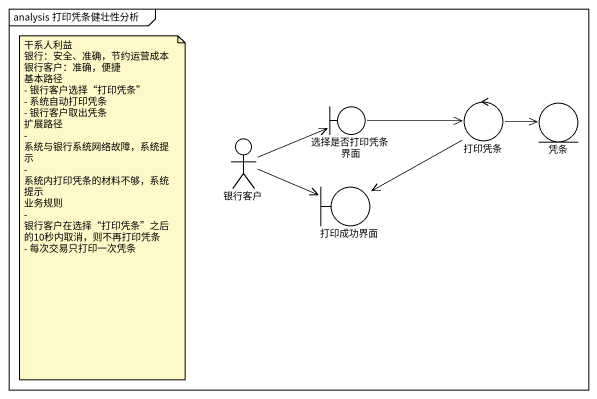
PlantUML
@startuml
mainframe analysis 打印凭条健壮性分析
boundary 选择是否打印凭条界面
control 打印凭条
entity 凭条
actor 银行客户
boundary 打印成功界面
选择是否打印凭条界面 -right-> 打印凭条
打印凭条 -right-> 凭条
打印凭条 --> 打印成功界面
银行客户 -right-> 选择是否打印凭条界面
银行客户 -right-> 打印成功界面
note as N1
  干系人利益
  银行：安全、准确，节约运营成本
  银行客户：准确，便捷
  基本路径
  - 银行客户选择“打印凭条”
  - 系统自动打印凭条
  - 银行客户取出凭条
  扩展路径
  - 系统与银行系统网络故障，系统提示
  - 系统内打印凭条的材料不够，系统提示
  业务规则
  - 银行客户在选择“打印凭条”之后的10秒内取消，则不再打印凭条
  - 每次交易只打印一次凭条
end note
@enduml
